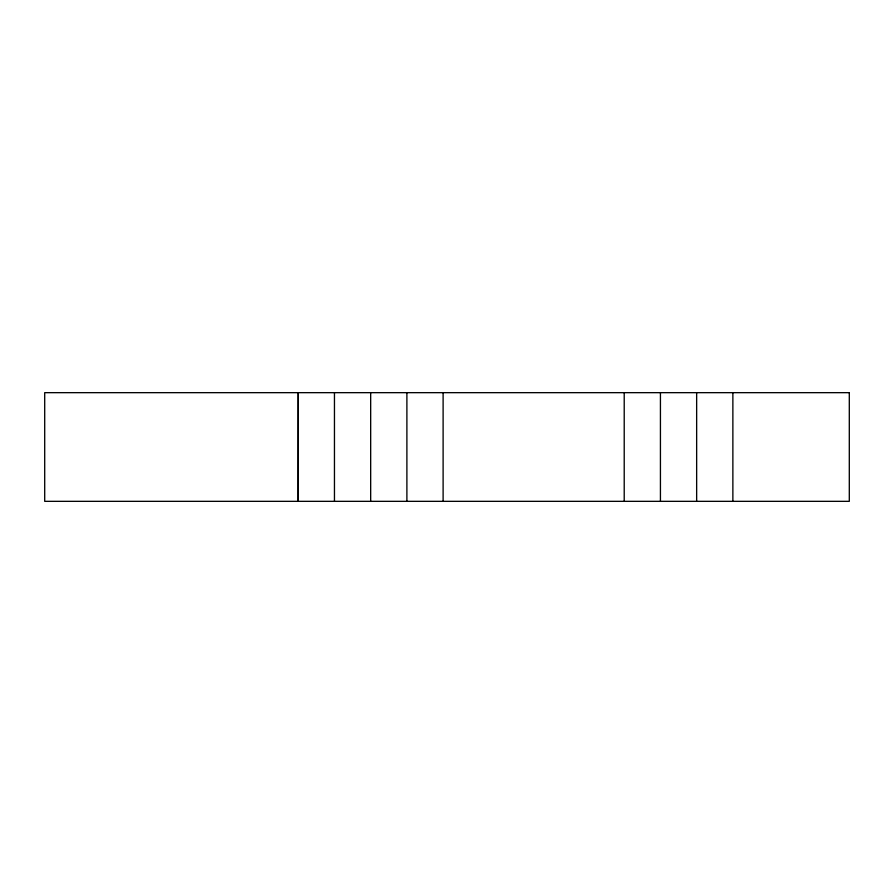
<?xml version="1.0" encoding="UTF-8"?>
<svg xmlns="http://www.w3.org/2000/svg" width="894" height="894" viewBox="0 0 894 894"><rect width="100%" height="100%" fill="white"/><g stroke="black" fill="none" stroke-linecap="round" stroke-linejoin="round"><path stroke-width="1.34" d="M298.138 501.333L298.238 392.667L298.238 501.333M732.868 392.667L732.868 501.333M696.649 392.667L696.649 501.333M660.431 392.667L660.431 501.333M624.213 392.667L624.213 501.333M443.111 392.667L443.111 501.333M406.893 392.667L406.893 501.333M370.675 392.667L370.675 501.333M334.457 392.667L334.457 501.333M849.3 392.667L44.7 392.667L44.7 501.333L849.3 501.333L849.3 392.667"/></g></svg>
